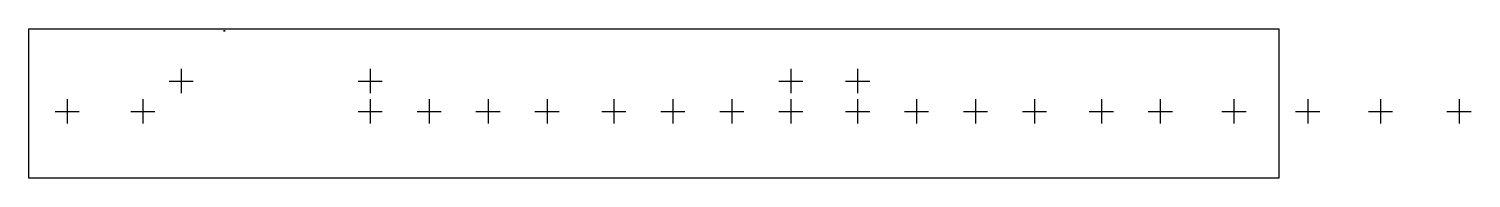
# Model space of a CAD drawing. Header units: millimetres. Extents: x 1 to 368, y -1 to 37.
import ezdxf

# ---------------------------------------------------------------- set-up
doc = ezdxf.new("R2010")
doc.units = ezdxf.units.MM
doc.layers.add('PCB', color=7, linetype='Continuous')

msp = doc.modelspace()

# ---------------------------------------------------------------- linework, layer by layer
at = {"layer": 'PCB', "color": 7}
for points in [[(1.356168, 37.004432), (319.356177, 37.004432), (319.356177, -0.995566), (1.356168, -0.995566)], [(50.858601, 36.499908), (51.319313, 36.499908), (51.319313, 36.499833), (50.858601, 36.499833)]]:
    msp.add_lwpolyline(points, close=True, dxfattribs=at)
for points in [[(40.098234, 26.799606), (40.098234, 20.649607)], [(88.177788, 26.799606), (88.177788, 20.649607)], [(195.176876, 26.799606), (195.176876, 20.649607)], [(212.177942, 26.799606), (212.177942, 20.649607)], [(37.023236, 23.724608), (43.173232, 23.724608)], [(85.10279, 23.724608), (91.252786, 23.724608)], [(192.101878, 23.724608), (198.251874, 23.724608)], [(209.102944, 23.724608), (215.252941, 23.724608)], [(11.084396, 19.079329), (11.084396, 12.92933)], [(30.355244, 19.0788), (30.355244, 12.928801)], [(88.177259, 19.080123), (88.177259, 12.930124)], [(103.176753, 19.079329), (103.176753, 12.92933)], [(118.177305, 19.080123), (118.177305, 12.930124)], [(133.177328, 19.080123), (133.177328, 12.930124)], [(150.177336, 19.080123), (150.177336, 12.930124)], [(165.17683, 19.079329), (165.17683, 12.92933)], [(180.177647, 19.080123), (180.177647, 12.930124)], [(195.17767, 19.080123), (195.17767, 12.930124)], [(212.177149, 19.080123), (212.177149, 12.930124)], [(227.176378, 19.079329), (227.176378, 12.92933)], [(242.177195, 19.080123), (242.177195, 12.930124)], [(257.177217, 19.080123), (257.177217, 12.930124)], [(274.176167, 19.080123), (274.176167, 12.930124)], [(289.175397, 19.079329), (289.175397, 12.92933)], [(307.921126, 19.0788), (307.921126, 12.928801)], [(326.677438, 19.080123), (326.677438, 12.930124)], [(345.174459, 19.080652), (345.174459, 12.930653)], [(365.174313, 19.080652), (365.174313, 12.930653)], [(8.009398, 16.004331), (14.159394, 16.004331)], [(27.280246, 16.003802), (33.430242, 16.003802)], [(85.102261, 16.005125), (91.252257, 16.005125)], [(100.101755, 16.004331), (106.251751, 16.004331)], [(115.102307, 16.005125), (121.252303, 16.005125)], [(130.10233, 16.005125), (136.252326, 16.005125)], [(147.102338, 16.005125), (153.252334, 16.005125)], [(162.101832, 16.004331), (168.251828, 16.004331)], [(177.102649, 16.005125), (183.252645, 16.005125)], [(192.102671, 16.005125), (198.252668, 16.005125)], [(209.102151, 16.005125), (215.252147, 16.005125)], [(224.10138, 16.004331), (230.251376, 16.004331)], [(239.102196, 16.005125), (245.252193, 16.005125)], [(254.102219, 16.005125), (260.252216, 16.005125)], [(271.101169, 16.005125), (277.251166, 16.005125)], [(286.100399, 16.004331), (292.250395, 16.004331)], [(304.846128, 16.003802), (310.996124, 16.003802)], [(323.60244, 16.005125), (329.752436, 16.005125)], [(342.099461, 16.005654), (348.249457, 16.005654)], [(362.099315, 16.005654), (368.249311, 16.005654)]]:
    msp.add_lwpolyline(points, dxfattribs=at)

doc.saveas('drawing.dxf')
